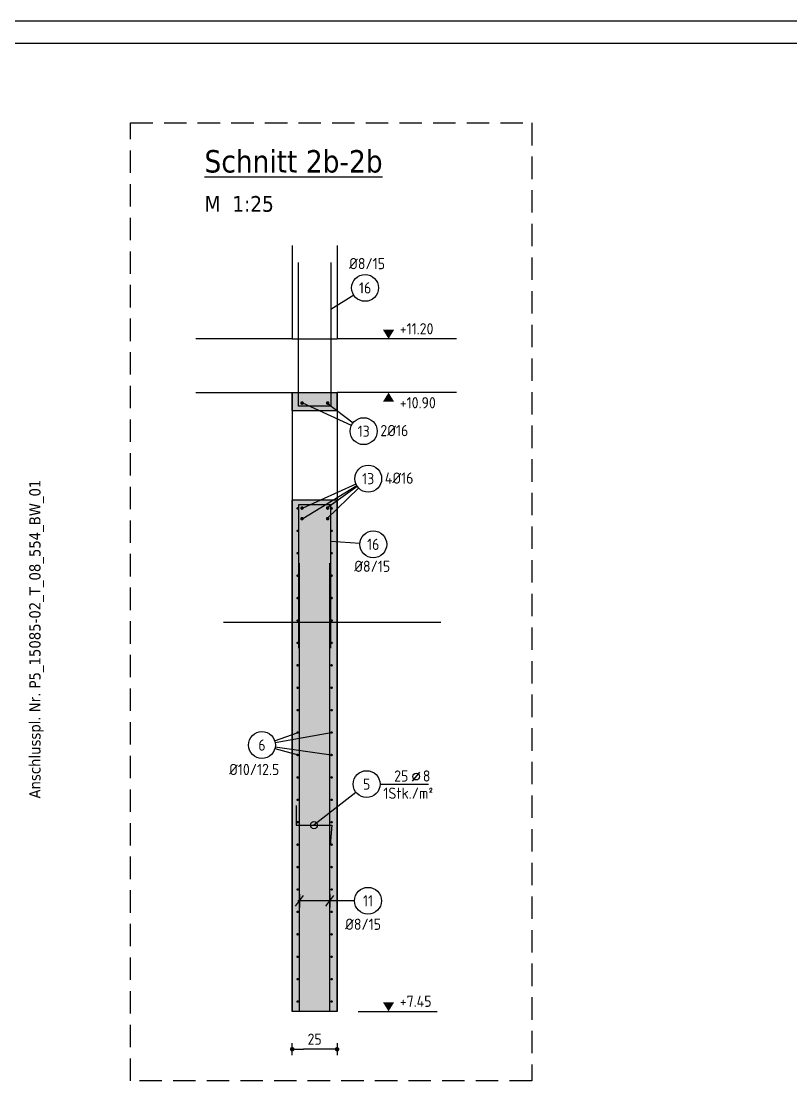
# Model space of a CAD drawing. Extents: x 0 to 74.3, y 0 to 34.2.
# Drawn here: x 41.49 to 50.07, y 17.88 to 29.7 of the extents above; entities that cross this region are included whole.
import ezdxf
from ezdxf.enums import TextEntityAlignment as Align

# ---------------------------------------------------------------- set-up
doc = ezdxf.new("R2010")
doc.units = 0
doc.header["$LTSCALE"] = 0.5
for name, pattern in [('AUSGEZOGEN', [1000.01, 1000, 0.01]), ('DASHED', [0.75, 0.5, -0.25]), ('PUNKT', [0.175, 0.05, -0.125]), ('STRICHLINIE', [0.75, 0.5, -0.25])]:
    doc.linetypes.add(name, pattern=pattern)
for name, color, linetype in [('AFU', 7, 'Continuous'), ('BETON', 7, 'Continuous'), ('DETAIL', 7, 'Continuous'), ('grau_mittel', 7, 'Continuous'), ('HILFE', 7, 'Continuous'), ('koten', 7, 'Continuous'), ('MASSE', 7, 'Continuous'), ('OBJEKT', 7, 'Continuous'), ('RAHMEN', 7, 'Continuous'), ('RND', 7, 'Continuous'), ('RND-1', 7, 'Continuous'), ('TEXT', 7, 'Continuous')]:
    doc.layers.add(name, color=color, linetype=linetype)
doc.layers.add('NOPLOT', color=7, linetype='Continuous', plot=False)
doc.styles.add('helv', font='tahoma.ttf')
doc.styles.add('txt', font='isocp.shx')
doc.linetypes.add('AFU_50K', pattern='A,0.15,["/",Standard,S=0.2,R=0,X=-0.01,Y=-0.1],0.07,["/",Standard,S=0.2,R=0,X=-0.01,Y=-0.1],0.15', length=0.37)
doc.dimstyles.new('DOT_I', dxfattribs={"dimscale": 0.5, "dimtxt": 0.25, "dimasz": 0.25, "dimexe": 0.1, "dimexo": 0.3, "dimgap": 0.1, "dimtad": 1, "dimdec": 3, "dimzin": 3, "dimtxsty": 'txt', "dimblk": 'DOT', "dimblk1": 'DOT', "dimblk2": 'DOT', "dimsah": 1, "dimcen": 0.1, "dimse1": 1, "dimse2": 1, "dimazin": 0, "dimtfac": 1, "dimtdec": 4, "dimtix": 1, "dimtmove": 2, "dimatfit": 3, "dimfxl": 0, "dimtvp": 1, "dimtolj": 1, "dimtzin": 0, "dimarcsym": 0})

# ---------------------------------------------------------------- blocks, each defined once
blk = doc.blocks.new('okrd_o')
at = {"layer": 'koten', "color": 7, "linetype": 'Continuous'}
blk.add_solid([(-0.125, 0.202), (0.125, 0.202), (0, 0)], dxfattribs=at)
at = {"layer": 'koten', "style": 'txt'}
blk.add_attdef('OKRD', (0.25, 0.1), '', height=0.25, dxfattribs=at)
blk = doc.blocks.new('DOT')
at = {"layer": 'MASSE', "color": 7, "linetype": 'Continuous'}
for p, q in [((0, 0), (-1, 0)), ((0, 0.54), (0, -0.54))]:
    blk.add_line(p, q, dxfattribs=at)
at = {"layer": 'MASSE', "color": 7, "linetype": 'Continuous', "const_width": 0.2}
blk.add_lwpolyline([(-0.1, 0, 1), (0.1, 0, 1)], format="xyb", close=True, dxfattribs=at)
blk = doc.blocks.new('*D28')
at = {"layer": 'Defpoints', "color": 0, "linetype": 'AUSGEZOGEN', "transparency": 16777216}
for p in [(44.516, 18.235), (44.516, 18.235), (45.016, 18.235)]:
    blk.add_point(p, dxfattribs=at)
at = {"layer": 'MASSE', "color": 0, "linetype": 'AUSGEZOGEN', "lineweight": -2, "transparency": 16777216}
blk.add_line((44.891, 18.235), (44.641, 18.235), dxfattribs=at)
at = {"layer": 'MASSE', "color": 0, "linetype": 'AUSGEZOGEN', "lineweight": -2, "transparency": 16777216, "xscale": 0.125, "yscale": 0.125, "zscale": 0.125, "rotation": 180}
blk.add_blockref('DOT', (44.516, 18.235), dxfattribs=at)
at = {"layer": 'MASSE', "color": 0, "linetype": 'AUSGEZOGEN', "lineweight": -2, "transparency": 16777216, "xscale": 0.125, "yscale": 0.125, "zscale": 0.125}
blk.add_blockref('DOT', (45.016, 18.235), dxfattribs=at)
at = {"layer": 'MASSE', "color": 0, "linetype": 'AUSGEZOGEN', "transparency": 16777216, "insert": (44.766, 18.347), "char_height": 0.125, "attachment_point": 5, "style": 'txt'}
blk.add_mtext('\\A1;25', dxfattribs=at)
blk = doc.blocks.new('okrd_u')
at = {"layer": 'koten', "color": 7, "linetype": 'Continuous'}
blk.add_solid([(-0.125, -0.202), (0.125, -0.202), (0, 0)], dxfattribs=at)
at = {"layer": 'koten', "style": 'txt'}
blk.add_attdef('OKRD', (0.25, -0.35), '', height=0.25, dxfattribs=at)
blk = doc.blocks.new('RND_HIN')
at = {"layer": 'RND', "color": 7, "linetype": 'Continuous'}
blk.add_circle((0, 0), 0.3, dxfattribs=at)
at = {"layer": 'RND', "color": 7, "linetype": 'Continuous', "style": 'txt'}
blk.add_attdef('POSI', text='', height=0.25, dxfattribs=at).set_placement((0, 0), align=Align.MIDDLE)
blk = doc.blocks.new('RND_LEI')
at = {"layer": 'RND', "color": 7, "linetype": 'Continuous'}
blk.add_line((1.022, 0.066), (1.19, 0.27), dxfattribs=at)
for centre, radius in [((0, 0), 0.3), ((1.106, 0.168), 0.075)]:
    blk.add_circle(centre, radius, dxfattribs=at)
at = {"layer": 'RND', "color": 7, "linetype": 'Continuous', "style": 'txt'}
blk.add_attdef('ANZ', text='', height=0.25, dxfattribs=at).set_placement((0.931, 0.057), align=Align.RIGHT)
for tag, p in [('DUM', (1.253, 0.057)), ('ABSTD', (1.674, 0.057)), ('POSTXT', (0.374, -0.327))]:
    blk.add_attdef(tag, p, '', height=0.25, dxfattribs=at)
blk.add_attdef('POSL', text='', height=0.25, dxfattribs=at).set_placement((0, 0), align=Align.MIDDLE)
blk = doc.blocks.new('lei_gre')
at = {"layer": 'RND', "color": 7, "linetype": 'Continuous'}
for p, q in [((-0.09, -0.12), (0.09, 0.12)), ((0, 0.15), (0, -0.15))]:
    blk.add_line(p, q, dxfattribs=at)
blk = doc.blocks.new('A1-35-0')
at = {"layer": 'RAHMEN'}
blk.add_line((118.9, 59.4), (0, 59.4), dxfattribs=at)
at = {"layer": 'RAHMEN', "color": 5}
blk.add_line((118.4, 58.9), (2, 58.9), dxfattribs=at)

msp = doc.modelspace()

# ---------------------------------------------------------------- hatches: boundary and pattern name
at = {"layer": 'grau_mittel'}
h = msp.add_hatch(color=61, dxfattribs=at)
h.paths.add_polyline_path([(45.016, 25.3576), (45.016, 25.5576), (44.516, 25.5576), (44.516, 25.3576)])
h.paths.add_polyline_path([(45.016, 24.3576), (44.516, 24.3576), (44.516, 18.6576), (45.016, 18.6576)])

# ---------------------------------------------------------------- linework, layer by layer
at = {"layer": 'AFU', "color": 8, "linetype": 'AFU_50K'}
for p, q in [((44.516, 26.1576), (45.016, 26.1576)), ((44.516, 25.5576), (45.016, 25.5576)), ((45.016, 18.6576), (44.516, 18.6576))]:
    msp.add_line(p, q, dxfattribs=at)
at = {"layer": 'BETON', "color": 6, "linetype": 'AUSGEZOGEN'}
for p, q in [((44.516, 27.1999), (44.516, 26.1576)), ((45.016, 27.1999), (45.016, 26.1576)), ((43.4409, 25.5576), (44.516, 25.5576)), ((46.3483, 25.5576), (45.016, 25.5576)), ((44.516, 25.3576), (45.016, 25.3576)), ((45.016, 24.3576), (44.516, 24.3576))]:
    msp.add_line(p, q, dxfattribs=at)
at = {"layer": 'BETON', "color": 6, "linetype": 'AUSGEZOGEN', "lineweight": 25}
for p, q in [((44.516, 26.1576), (43.4409, 26.1576)), ((46.3483, 26.1576), (45.016, 26.1576))]:
    msp.add_line(p, q, dxfattribs=at)
at = {"layer": 'BETON', "color": 6, "linetype": 'AUSGEZOGEN', "lineweight": 35}
for p, q in [((44.516, 25.5576), (44.516, 25.3576)), ((45.016, 25.5576), (45.016, 25.3576)), ((44.516, 24.3576), (44.516, 18.6576)), ((45.016, 24.3576), (45.016, 18.6576))]:
    msp.add_line(p, q, dxfattribs=at)
at = {"layer": 'DETAIL', "color": 102, "linetype": 'STRICHLINIE'}
msp.add_lwpolyline([(42.7115, 17.8831), (42.7115, 28.5647), (47.1879, 28.5647), (47.1879, 17.8831)], close=True, dxfattribs=at)
at = {"layer": 'HILFE', "color": 102, "linetype": 'AUSGEZOGEN'}
msp.add_line((45.25, 18.6576), (46.1304, 18.6576), dxfattribs=at)
at = {"layer": 'NOPLOT', "color": 191, "linetype": 'Continuous'}
msp.add_lwpolyline([(43.7511, 22.9996), (46.1741, 22.9996)], dxfattribs=at)
at = {"layer": 'OBJEKT', "color": 7, "linetype": 'AUSGEZOGEN'}
for p, q in [((44.516, 25.3576), (44.516, 24.3576)), ((45.016, 25.3576), (45.016, 24.3576))]:
    msp.add_line(p, q, dxfattribs=at)
at = {"layer": 'RND', "color": 102, "linetype": 'AUSGEZOGEN'}
for p, q in [((45.2015, 26.6463), (44.946, 26.486)), ((45.1769, 25.1909), (44.6359, 25.4413)), ((45.1937, 25.2188), (44.9014, 25.4413)), ((45.2261, 24.5366), (44.6359, 24.2704)), ((45.235, 24.5197), (44.6359, 24.1518)), ((45.2406, 24.5114), (44.9014, 24.2704)), ((45.2551, 24.4939), (44.9014, 24.1518)), ((45.2697, 23.8761), (44.946, 23.8983)), ((44.32, 21.6762), (44.5832, 21.7666)), ((44.3258, 21.6541), (44.9484, 21.7666)), ((44.3228, 21.5879), (44.5832, 21.5166)), ((44.3266, 21.6061), (44.9484, 21.5166)), ((45.2269, 21.0993), (44.7587, 20.7347)), ((45.2108, 19.8904), (44.579, 19.8904))]:
    msp.add_line(p, q, dxfattribs=at)
at = {"layer": 'RND', "color": 7, "linetype": 'AUSGEZOGEN'}
msp.add_line((45.4952, 21.1914), (46.0352, 21.1914), dxfattribs=at)
at = {"layer": 'RND', "color": 1, "linetype": 'AUSGEZOGEN'}
for points in [[(44.946, 27.0076), (44.946, 25.4076), (44.586, 25.4076), (44.586, 27.0076)], [(44.946, 22.7076), (44.946, 24.3076), (44.586, 24.3076), (44.586, 22.7076)], [(44.5959, 18.6576), (44.5959, 23.6576)], [(44.9361, 18.6576), (44.9361, 23.6576)]]:
    msp.add_lwpolyline(points, dxfattribs=at)
at = {"layer": 'RND', "color": 7, "linetype": 'AUSGEZOGEN'}
for points, const_width in [([(44.6159, 25.4413, 1), (44.6359, 25.4413, 1)], 0.02), ([(44.9014, 25.4413, 1), (44.9214, 25.4413, 1)], 0.02), ([(44.5692, 24.2666, 1), (44.5832, 24.2666, 1)], 0.014), ([(44.6159, 24.2704, 1), (44.6359, 24.2704, 1)], 0.02), ([(44.9014, 24.2704, 1), (44.9214, 24.2704, 1)], 0.02), ([(44.9484, 24.2666, 1), (44.9624, 24.2666, 1)], 0.014), ([(44.6159, 24.1518, 1), (44.6359, 24.1518, 1)], 0.02), ([(44.9014, 24.1518, 1), (44.9214, 24.1518, 1)], 0.02), ([(44.5692, 24.0166, 1), (44.5832, 24.0166, 1)], 0.014), ([(44.9484, 24.0166, 1), (44.9624, 24.0166, 1)], 0.014), ([(44.5692, 23.7666, 1), (44.5832, 23.7666, 1)], 0.014), ([(44.9484, 23.7666, 1), (44.9624, 23.7666, 1)], 0.014), ([(44.5692, 23.5166, 1), (44.5832, 23.5166, 1)], 0.014), ([(44.9484, 23.5166, 1), (44.9624, 23.5166, 1)], 0.014), ([(44.5692, 23.2666, 1), (44.5832, 23.2666, 1)], 0.014), ([(44.9484, 23.2666, 1), (44.9624, 23.2666, 1)], 0.014), ([(44.5692, 23.0166, 1), (44.5832, 23.0166, 1)], 0.014), ([(44.9484, 23.0166, 1), (44.9624, 23.0166, 1)], 0.014), ([(44.5692, 22.7666, 1), (44.5832, 22.7666, 1)], 0.014), ([(44.9484, 22.7666, 1), (44.9624, 22.7666, 1)], 0.014), ([(44.5692, 22.5166, 1), (44.5832, 22.5166, 1)], 0.014), ([(44.9484, 22.5166, 1), (44.9624, 22.5166, 1)], 0.014), ([(44.5692, 22.2666, 1), (44.5832, 22.2666, 1)], 0.014), ([(44.9484, 22.2666, 1), (44.9624, 22.2666, 1)], 0.014), ([(44.5692, 22.0166, 1), (44.5832, 22.0166, 1)], 0.014), ([(44.9484, 22.0166, 1), (44.9624, 22.0166, 1)], 0.014), ([(44.5692, 21.7666, 1), (44.5832, 21.7666, 1)], 0.014), ([(44.9484, 21.7666, 1), (44.9624, 21.7666, 1)], 0.014), ([(44.5692, 21.5166, 1), (44.5832, 21.5166, 1)], 0.014), ([(44.9484, 21.5166, 1), (44.9624, 21.5166, 1)], 0.014), ([(44.5692, 21.2666, 1), (44.5832, 21.2666, 1)], 0.014), ([(44.9484, 21.2666, 1), (44.9624, 21.2666, 1)], 0.014), ([(44.5692, 21.0166, 1), (44.5832, 21.0166, 1)], 0.014), ([(44.9484, 21.0166, 1), (44.9624, 21.0166, 1)], 0.014), ([(44.5692, 20.7666, 1), (44.5832, 20.7666, 1)], 0.014), ([(44.9484, 20.7666, 1), (44.9624, 20.7666, 1)], 0.014), ([(44.5692, 20.5166, 1), (44.5832, 20.5166, 1)], 0.014), ([(44.9484, 20.5166, 1), (44.9624, 20.5166, 1)], 0.014), ([(44.5692, 20.2666, 1), (44.5832, 20.2666, 1)], 0.014), ([(44.9484, 20.2666, 1), (44.9624, 20.2666, 1)], 0.014), ([(44.5692, 20.0166, 1), (44.5832, 20.0166, 1)], 0.014), ([(44.9484, 20.0166, 1), (44.9624, 20.0166, 1)], 0.014), ([(44.5692, 19.7666, 1), (44.5832, 19.7666, 1)], 0.014), ([(44.9484, 19.7666, 1), (44.9624, 19.7666, 1)], 0.014), ([(44.5692, 19.5166, 1), (44.5832, 19.5166, 1)], 0.014), ([(44.9484, 19.5166, 1), (44.9624, 19.5166, 1)], 0.014), ([(44.5692, 19.2666, 1), (44.5832, 19.2666, 1)], 0.014), ([(44.9484, 19.2666, 1), (44.9624, 19.2666, 1)], 0.014), ([(44.5692, 19.0166, 1), (44.5832, 19.0166, 1)], 0.014), ([(44.9484, 19.0166, 1), (44.9624, 19.0166, 1)], 0.014), ([(44.5692, 18.7666, 1), (44.5832, 18.7666, 1)], 0.014), ([(44.9484, 18.7666, 1), (44.9624, 18.7666, 1)], 0.014)]:
    msp.add_lwpolyline(points, format="xyb", close=True, dxfattribs=dict(at, const_width=const_width))
msp.add_circle((44.7587, 20.7347), 0.04, dxfattribs=at)
at = {"layer": 'RND-1', "color": 1, "linetype": 'AUSGEZOGEN'}
msp.add_lwpolyline([(44.5587, 20.9547), (44.5587, 20.7347), (44.9587, 20.7347), (44.9395, 20.5156)], dxfattribs=at)

# ---------------------------------------------------------------- block references
at = {"layer": 'koten', "color": 7, "linetype": 'DASHED', "xscale": 0.5, "yscale": 0.5, "zscale": 0.5}
msp.add_blockref('okrd_o', (45.59, 26.1576), dxfattribs=at).add_auto_attribs({'OKRD': '+11.20'})
at = {"layer": 'koten', "color": 7, "linetype": 'AUSGEZOGEN', "xscale": 0.5, "yscale": 0.5, "zscale": 0.5}
msp.add_blockref('okrd_u', (45.59, 25.5576), dxfattribs=at).add_auto_attribs({'OKRD': '+10.90'})
at = {"layer": 'koten', "color": 7, "linetype": 'AUSGEZOGEN'}
ref = msp.add_blockref('okrd_o', (45.59, 18.6576), dxfattribs=dict(at, xscale=0.5, yscale=0.5, zscale=0.5))
ref.add_attrib('OKRD', '+7.45', (45.715, 18.7076), dxfattribs={"layer": '0', "color": 0, "linetype": 'ByBlock', "height": 0.125, "style": 'txt'})
at = {"layer": 'RAHMEN', "color": 7, "linetype": 'AUSGEZOGEN', "xscale": 0.5, "yscale": 0.5, "zscale": 0.5}
msp.add_blockref('A1-35-0', (0, 0), dxfattribs=at)
at = {"layer": 'RND', "color": 7, "linetype": 'AUSGEZOGEN', "xscale": 0.5, "yscale": 0.5, "zscale": 0.5}
for name, p, values in [('RND_HIN', (45.3286, 26.7259), {'POSI': '16'}), ('RND_HIN', (45.313, 25.1279), {'POSI': '13'}), ('RND_HIN', (45.3629, 24.5982), {'POSI': '13'}), ('RND_HIN', (45.4193, 23.8658), {'POSI': '16'}), ('RND_HIN', (44.1782, 21.6275), {'POSI': '6'}), ('RND_LEI', (45.3452, 21.1914), {'POSL': '5', 'DUM': '8', 'ANZ': '25', 'POSTXT': '1Stk./m²'}), ('RND_HIN', (45.3608, 19.8904), {'POSI': '11'})]:
    msp.add_blockref(name, p, dxfattribs=at).add_auto_attribs(values)
for p in [(44.5959, 19.8904), (44.9361, 19.8904)]:
    msp.add_blockref('lei_gre', p, dxfattribs=at)

# ---------------------------------------------------------------- texts
at = {"layer": 'TEXT', "color": 6, "linetype": 'AUSGEZOGEN', "style": 'helv'}
msp.add_text('%%uSchnitt 2b-2b', height=0.25, dxfattribs=at).set_placement((43.5379, 28.0126))
at = {"layer": 'TEXT', "color": 1, "linetype": 'AUSGEZOGEN', "style": 'helv'}
msp.add_text('M  1:25', height=0.175, dxfattribs=at).set_placement((43.5379, 27.5751))
at = {"layer": 'TEXT', "color": 7, "linetype": 'PUNKT', "style": 'txt'}
for p in [(45.1505, 26.9341), (45.2077, 23.5584), (45.1057, 19.5664)]:
    msp.add_text('%%C8/15', height=0.125, dxfattribs=at).set_placement(p)
at = {"layer": 'TEXT', "color": 7, "linetype": 'AUSGEZOGEN', "style": 'txt'}
for s, p in [('2%%C16', (45.4987, 25.0718)), ('4%%C16', (45.5486, 24.5421)), ('%%C10/12.5', (43.8124, 21.2925))]:
    msp.add_text(s, height=0.125, dxfattribs=at).set_placement(p)
at = {"layer": 'TEXT', "color": 7, "linetype": 'AUSGEZOGEN', "style": 'helv'}
msp.add_text('Anschlusspl. Nr. P5_15085-02_T_08_554_BW_01', height=0.125, rotation=90, dxfattribs=at).set_placement((41.7091, 21.0315))

# ---------------------------------------------------------------- dimensions: what is measured, and where the dimension line sits
at = {"layer": 'MASSE', "color": 7, "linetype": 'AUSGEZOGEN'}
dim = msp.add_linear_dim(base=(44.516, 18.2345), p1=(45.016, 18.2345), p2=(44.516, 18.2345), dimstyle='DOT_I', override={"dimdec": 0, "dimlfac": 50}, dxfattribs=at)
dim.commit()
dim.dimension.update_dxf_attribs({"geometry": '*D28', "text_midpoint": (44.766, 18.347)})

doc.saveas('drawing.dxf')
